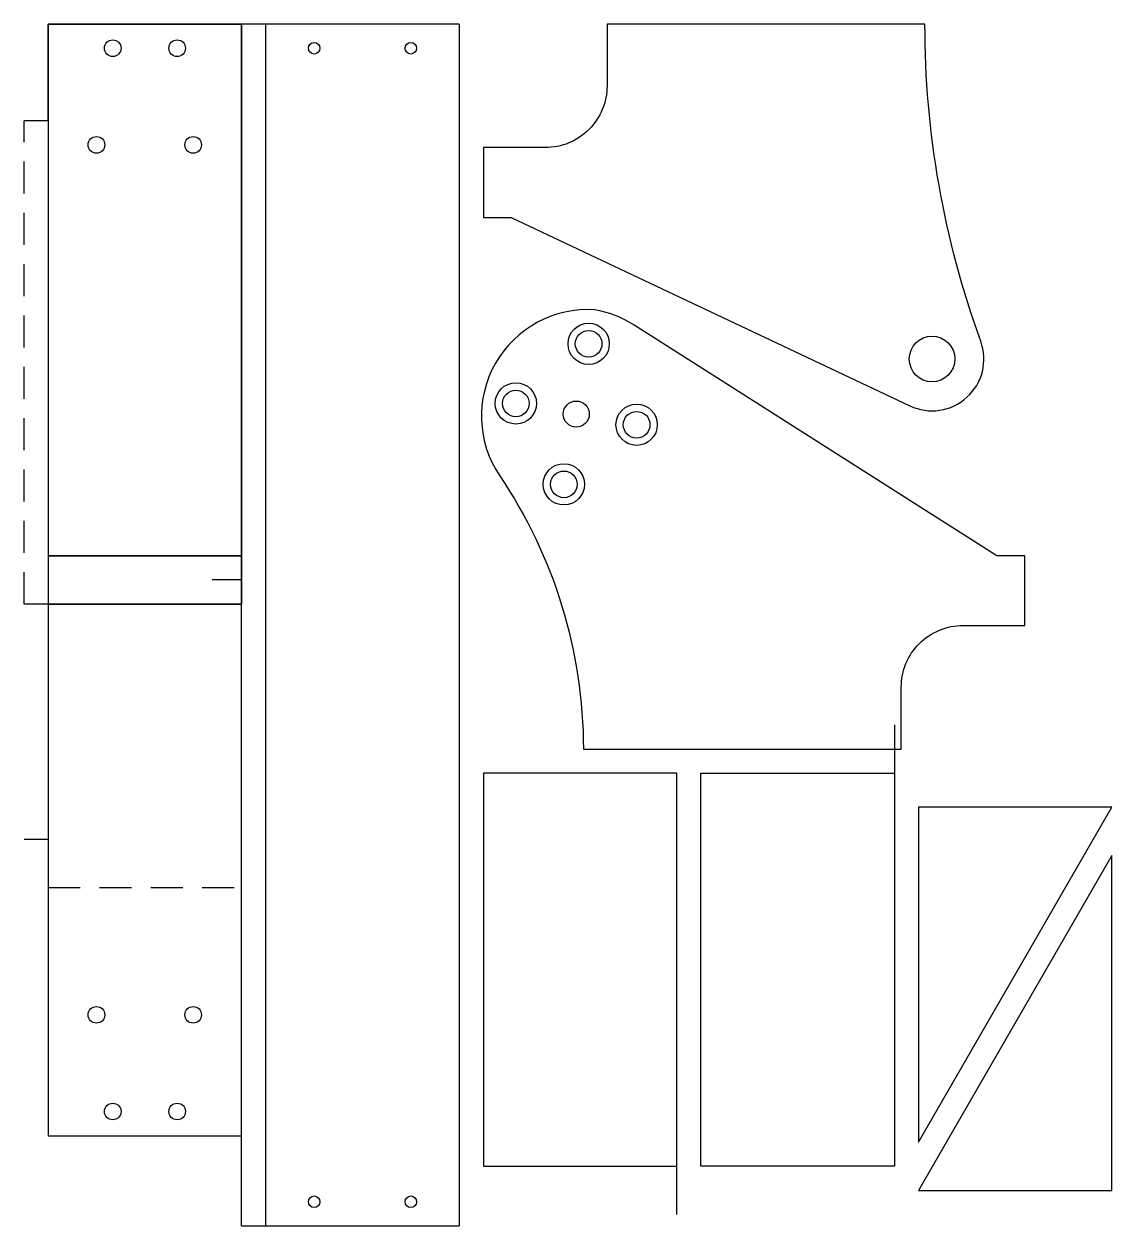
# Model space of a CAD drawing. Header units: inches. Extents: x -0.13 to 5.5, y -5.97 to 0.25.
import ezdxf

# ---------------------------------------------------------------- set-up
doc = ezdxf.new("R2010")
doc.units = ezdxf.units.IN
doc.header["$MEASUREMENT"] = 0
doc.linetypes.add('DASHED', pattern=[0.2067, 0.1654, -0.0413])

msp = doc.modelspace()

# ---------------------------------------------------------------- linework, layer by layer
for p, q in [((2.125, 0.25), (1, 0.25)), ((1, -5.967), (1, 0.25)), ((2.125, 0.25), (2.125, -5.967)), ((1, -2.625), (0.8477, -2.625)), ((1, -5.967), (2.125, -5.967))]:
    msp.add_line(p, q)
at = {"color": 2, "linetype": 'DASHED', "lineweight": 25, "true_color": 0xffff00}
for p, q in [((0, -0.25), (-0.125, -0.25)), ((-0.125, -2.75), (-0.125, -0.25)), ((0, -2.75), (-0.125, -2.75)), ((0, -4.217), (1, -4.217))]:
    msp.add_line(p, q, dxfattribs=at)
for points in [[(0, 0.25), (0, -0.25), (0, -0.5), (0, -2.5), (1, -2.5), (1, 0.25)], [(0, -2.75), (0, -4.75), (0, -5), (0, -5.5), (1, -5.5), (1, -2.75)], [(4.5, -5.5331), (5.5, -3.801), (4.5, -3.801)], [(5.5, -5.7831), (5.5, -4.051), (4.5, -5.7831)], [(5.5, -5.7831), (5.5, -4.051), (4.5, -5.7831)]]:
    msp.add_lwpolyline(points, close=True)
for points in [[(0, -0.25), (0, 0.25), (1, 0.25), (1, -2.5), (0, -2.5)], [(1.125, -5.967), (1.125, -5.717), (1.125, 0), (1.125, 0.25)], [(1, -2.5), (0, -2.5), (0, -2.75), (1, -2.75), (1, -2.5), (1, -2.75)], [(4.375, -3.375), (4.375, -5.6581), (3.375, -5.6581), (3.375, -3.625), (4.375, -3.625)], [(3.25, -5.9081), (3.25, -3.625), (2.25, -3.625), (2.25, -5.6581), (3.25, -5.6581)], [(-0.125, -3.967), (0, -3.967), (0, -4.217)]]:
    msp.add_lwpolyline(points)
for points in [[(4.8218, -1.391, -0.087319), (4.5331, 0.25), (2.8893, 0.25), (2.8893, -0.0696, -0.414214), (2.5696, -0.3893), (2.25, -0.3893), (2.25, -0.75), (2.3945, -0.75), (4.4552, -1.7249, 0.669939)], [(4.9055, -2.5), (3.0241, -1.3048, 0.098166), (2.8254, -1.2276, 0.621959), (2.3345, -2.0872, -0.149599), (2.7669, -3.5), (4.4107, -3.5), (4.4107, -3.1804, -0.414214), (4.7304, -2.8607), (5.05, -2.8607), (5.05, -2.5)]]:
    msp.add_lwpolyline(points, format="xyb", close=True)
for centre, radius in [((0.3333, 0.125), 0.043), ((0.6667, 0.125), 0.043), ((1.375, 0.125), 0.03), ((1.875, 0.125), 0.03), ((0.2495, -0.375), 0.043), ((0.7495, -0.375), 0.043), ((2.7943, -1.404), 0.1068), ((2.7943, -1.404), 0.0689), ((4.5698, -1.4825), 0.1181), ((2.4179, -1.7124), 0.1068), ((2.4179, -1.7124), 0.0689), ((2.7302, -1.7675), 0.0675), ((3.0424, -1.8226), 0.1068), ((3.0424, -1.8226), 0.0689), ((2.6661, -2.131), 0.1068), ((2.6661, -2.131), 0.0689), ((0.2495, -4.875), 0.043), ((0.7495, -4.875), 0.043), ((0.3333, -5.375), 0.043), ((0.6667, -5.375), 0.043), ((1.375, -5.842), 0.03), ((1.875, -5.842), 0.03)]:
    msp.add_circle(centre, radius)

doc.saveas('drawing.dxf')
